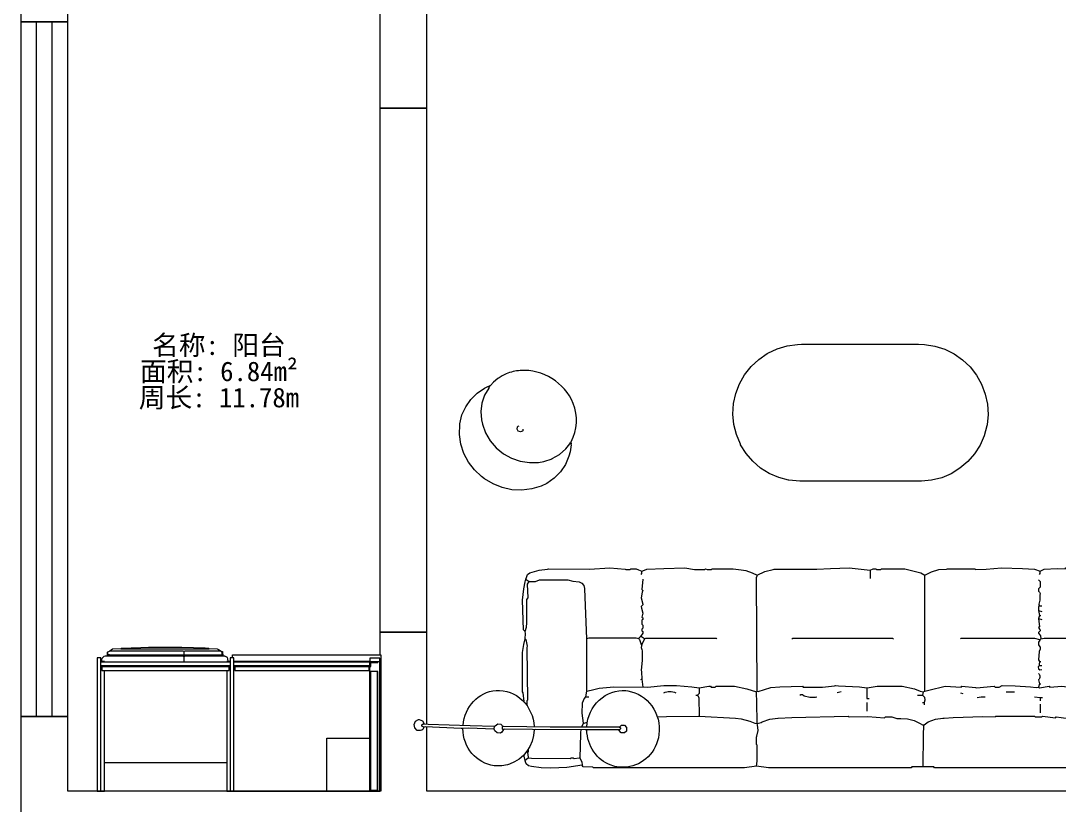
# Model space of a CAD drawing. Header units: millimetres. Extents: x 51796 to 66206, y 23248 to 37834.
# Drawn here: x 51796 to 57089, y 26416 to 30413 of the extents above; entities that cross this region are included whole.
import ezdxf

# ---------------------------------------------------------------- set-up
doc = ezdxf.new("R2010")
doc.units = ezdxf.units.MM
doc.header["$LTSCALE"] = 1000
doc.linetypes.add('ACAD_ISO07W100', pattern=[3, 0, -3])
for name, color, linetype, lineweight in [('BS-非承重墙', 255, 'CONTINUOUS', 13), ('DS-定制柜体', 4, 'CONTINUOUS', 13), ('DS-洁具', 4, 'CONTINUOUS', 13), ('DS-活动家具', 4, 'CONTINUOUS', 13), ('DS-电器', 4, 'CONTINUOUS', 13), ('DS-绿化陈设', 4, 'CONTINUOUS', 13), ('DS-门窗', 255, 'CONTINUOUS', 13), ('RC-灯具', 30, 'CONTINUOUS', 13), ('SH-文字标注', 2, 'CONTINUOUS', 13)]:
    doc.layers.add(name, color=color, linetype=linetype, lineweight=lineweight)
doc.styles.add('T_14_SimSun', font='', dxfattribs={"height": 125})
doc.styles.get('T_14_SimSun').set_extended_font_data('SimSun')

# ---------------------------------------------------------------- blocks, each defined once
blk = doc.blocks.new('ARCHITECTURE_e7ab3c63a644254d701791e1a74c7e4d_61b280cb1393421d8a378c5af0856aac')
at = {"layer": 'DS-门窗', "color": 8, "linetype": 'Continuous'}
for p, q in [((-5135, -573), (-5375, -573)), ((-5375, -573), (-5375, -3243)), ((-5135, -3243), (-5135, -573)), ((-5375, -3243), (-5135, -3243))]:
    blk.add_line(p, q, dxfattribs=at)
blk = doc.blocks.new('CUMSTOM_104f868e18eb1b204f2017aa64f1c887_cccb1e202ff24b6c9459bf3e0cc8807a')
at = {"layer": 'DS-门窗', "color": 60, "linetype": 'Continuous'}
for p, q in [((-6965, -132.49975), (-7205, -132.49975)), ((-7205, -132.49975), (-7205, -3672.50025)), ((-7125, -3672.50025), (-7125, -132.49975)), ((-7045, -3672.50025), (-7045, -132.49975)), ((-6965, -3672.50025), (-6965, -132.49975)), ((-7205, -3672.50025), (-6965, -3672.50025))]:
    blk.add_line(p, q, dxfattribs=at)
blk = doc.blocks.new('LEGEND_e66be6476f93337403fb6ae0cc652469_c81f13ead51c4e118ed7c182bcbe3d56')
at = {"color": 7, "linetype": 'ACAD_ISO07W100', "ltscale": 24}
blk.add_wipeout([(21.5, 394.9), (24.1, 405.3), (25.4, 415.7), (26.7, 426.1), (28, 436.5), (30.6, 446.8), (31.9, 457.2), (35.8, 467.6), (38.4, 478), (44.9, 493.6), (53.9, 514.3), (63, 535.1), (69.5, 545.5), (76, 555.9), (81.2, 566.3), (87.7, 574.1), (92.9, 581.8), (102, 592.2), (111.1, 602.6), (138.3, 631.2), (146.1, 637.7), (153.9, 644.1), (161.7, 649.3), (169.5, 655.8), (185, 664.9), (229.2, 688.3), (239.6, 692.2), (249.9, 696.1), (260.3, 700), (270.7, 702.6), (281.1, 705.2), (291.5, 707.8), (301.9, 710.3), (312.2, 711.6), (325.2, 712.9), (340.8, 714.2), (353.8, 715.5), (667.9, 716.8), (678.3, 715.5), (992.4, 715.5), (1002.8, 714.2), (1013.2, 714.2), (1023.6, 712.9), (1034, 711.6), (1044.4, 709), (1054.7, 706.5), (1065.1, 703.9), (1075.5, 701.3), (1091.1, 694.8), (1101.5, 692.2), (1119.7, 683.1), (1137.8, 675.3), (1148.2, 668.8), (1158.6, 662.3), (1169, 655.8), (1176.8, 650.6), (1187.1, 641.6), (1194.9, 635.1), (1202.7, 628.6), (1233.9, 598.7), (1240.4, 590.9), (1246.9, 583.1), (1252.1, 575.3), (1258.5, 567.6), (1265, 557.2), (1292.3, 505.3), (1296.2, 494.9), (1300.1, 484.5), (1304, 474.1), (1306.6, 463.7), (1309.2, 453.3), (1311.8, 442.9), (1314.4, 432.6), (1315.7, 414.4), (1317, 401.4), (1318.3, 375.5), (1319.6, 349.5), (1318.3, 339.1), (1317, 328.7), (1315.7, 318.3), (1314.4, 308), (1311.8, 297.6), (1309.2, 287.2), (1306.6, 276.8), (1304, 266.4), (1297.5, 250.8), (1294.9, 240.5), (1284.5, 219.7), (1276.7, 201.5), (1270.2, 191.1), (1263.7, 180.7), (1257.2, 170.4), (1250.8, 162.6), (1245.6, 154.8), (1239.1, 147), (1222.2, 128.8), (1205.3, 110.6), (1197.5, 104.2), (1189.7, 97.7), (1182, 91.2), (1171.6, 84.7), (1161.2, 78.2), (1153.4, 73), (1104.1, 47), (1093.7, 43.2), (1083.3, 39.3), (1072.9, 35.4), (1062.5, 32.8), (1052.2, 30.2), (1041.8, 27.6), (1031.4, 26.3), (1021, 25), (1010.6, 22.4), (989.8, 21.1), (974.3, 19.8), (670.5, 18.5), (660.1, 19.8), (340.8, 19.8), (330.4, 21.1), (320, 22.4), (309.7, 25), (299.3, 26.3), (288.9, 30.2), (278.5, 32.8), (268.1, 35.4), (255.1, 40.6), (244.8, 43.2), (231.8, 48.3), (211, 57.4), (200.6, 63.9), (192.8, 69.1), (182.4, 75.6), (174.7, 80.8), (166.9, 86), (159.1, 92.5), (151.3, 97.7), (143.5, 104.2), (112.3, 134), (105.9, 141.8), (99.4, 149.6), (92.9, 157.4), (86.4, 167.8), (79.9, 178.1), (74.7, 185.9), (65.6, 201.5), (50, 230.1), (46.1, 240.5), (42.3, 250.8), (39.7, 261.2), (35.8, 271.6), (33.2, 282), (30.6, 292.4), (29.3, 302.8), (26.7, 313.1), (25.4, 323.5), (24.1, 336.5), (22.8, 349.5), (22.8, 349.5)], dxfattribs=at).dxf.layer = 'DS-活动家具'
at = {"layer": 'DS-活动家具', "color": 134, "linetype": 'Continuous', "flags": 128}
blk.add_lwpolyline([(966.5, 18.4), (996.6, 20.9), (1048.9, 29.1), (1099.4, 45), (1146.9, 68.4), (1190.3, 98.6), (1228.7, 135.1), (1261.2, 176.9), (1287, 223.1), (1305.6, 272.7), (1316.5, 324.5), (1319.5, 377.3), (1314.5, 430), (1313.8, 434), (1300.3, 484.7), (1279.3, 532.8), (1251.3, 577.2), (1216.8, 616.7), (1176.8, 650.6), (1132, 678.1), (1083.6, 698.4), (1032.7, 711.1), (980.5, 716), (976.6, 716), (361.8, 716.9), (306.6, 711.2), (304.7, 710.8), (254.1, 697.7), (206, 677), (161.6, 649.2), (122, 615), (88.1, 575.2), (60.6, 530.7), (59, 527.5), (38.8, 478.6), (26.2, 427.2), (21.5, 374.5), (24.8, 321.7), (36, 270), (54.9, 220.6), (80.9, 174.5), (113.7, 133), (152.3, 96.8), (195.9, 66.9), (199.2, 65), (246.8, 42.4), (297.2, 27.3), (349.4, 20), (370.2, 19.3), (966.5, 18.4)], dxfattribs=at)
blk = doc.blocks.new('LEGEND_d42c7cbbfe6d7e52eb4246f06295651d_80ebf1eb92404da89ccdcba64fecb883')
at = {"color": 7, "linetype": 'ACAD_ISO07W100', "ltscale": 24}
blk.add_wipeout([(20.8, 323.5), (21.8, 331.5), (22.8, 339.5), (23.8, 347.5), (24.8, 355.5), (25.8, 363.5), (27.8, 371.5), (29.8, 379.5), (31.8, 387.5), (33.8, 395.5), (35.8, 403.5), (41.8, 417.5), (54.8, 445.5), (59.8, 453.5), (64.8, 461.5), (69.8, 471.5), (74.8, 477.5), (78.8, 483.5), (85.8, 491.5), (90.8, 497.5), (94.8, 503.5), (114.8, 523.5), (120.8, 528.5), (126.8, 533.5), (132.8, 538.5), (138.8, 542.5), (144.8, 546.5), (150.8, 551.5), (158.8, 556.5), (170.8, 563.5), (192.8, 575.5), (200.8, 578.5), (210.8, 583.5), (218.8, 585.5), (226.8, 588.5), (234.8, 590.5), (242.8, 592.5), (250.8, 594.5), (258.8, 596.5), (266.8, 598.5), (276.8, 599.5), (284.8, 601.5), (294.8, 601.5), (328.8, 602.5), (336.8, 601.5), (344.8, 600.5), (352.8, 599.5), (360.8, 597.5), (368.8, 596.5), (376.8, 594.5), (384.8, 592.5), (392.8, 590.5), (400.8, 588.5), (412.8, 583.5), (426.8, 577.5), (452.8, 565.5), (458.8, 560.5), (464.8, 556.5), (472.8, 549.5), (478.8, 544.5), (484.8, 539.5), (504.8, 520.5), (509.8, 514.5), (514.8, 508.5), (519.8, 500.5), (524.8, 494.5), (534.8, 476.5), (542.8, 462.5), (545.8, 454.5), (548.8, 446.5), (551.8, 438.5), (554.8, 430.5), (556.8, 422.5), (557.8, 414.5), (559.8, 406.5), (560.8, 398.5), (561.8, 390.5), (562.8, 382.5), (562.8, 374.5), (575.8, 348.5), (578.8, 340.5), (581.8, 332.5), (584.8, 324.5), (586.8, 316.5), (588.8, 308.5), (589.8, 300.5), (590.8, 292.5), (592.8, 284.5), (592.8, 256.5), (591.8, 248.5), (590.8, 240.5), (589.8, 232.5), (588.8, 224.5), (586.8, 216.5), (584.8, 208.5), (581.8, 200.5), (579.8, 192.5), (572.8, 176.5), (561.8, 152.5), (556.8, 144.5), (551.8, 136.5), (547.8, 130.5), (543.8, 124.5), (538.8, 118.5), (529.8, 108.5), (504.8, 82.5), (498.8, 78.5), (492.8, 73.5), (486.8, 69.5), (480.8, 65.5), (474.8, 60.5), (428.8, 36.5), (420.8, 33.5), (412.8, 31.5), (404.8, 28.5), (396.8, 26.5), (388.8, 24.5), (380.8, 23.5), (372.8, 21.5), (356.8, 20.5), (344.8, 19.5), (330.8, 18.5), (322.8, 19.5), (314.8, 20.5), (306.8, 21.5), (298.8, 22.5), (290.8, 24.5), (282.8, 26.5), (274.8, 28.5), (266.8, 30.5), (228.8, 48.5), (220.8, 53.5), (214.8, 57.5), (206.8, 62.5), (194.8, 74.5), (188.8, 78.5), (182.8, 84.5), (175.8, 90.5), (165.8, 94.5), (133.8, 109.5), (127.8, 113.5), (121.8, 117.5), (115.8, 121.5), (107.8, 128.5), (99.8, 135.5), (83.8, 150.5), (78.8, 156.5), (73.8, 162.5), (68.8, 168.5), (63.8, 174.5), (57.8, 184.5), (52.8, 192.5), (45.8, 204.5), (42.8, 212.5), (37.8, 222.5), (34.8, 230.5), (32.8, 238.5), (29.8, 246.5), (27.8, 254.5), (25.8, 262.5), (23.8, 270.5), (22.8, 280.5), (21.8, 290.5), (21.8, 290.5)], dxfattribs=at).dxf.layer = 'DS-绿化陈设'
at = {"layer": 'DS-绿化陈设', "color": 134, "linetype": 'Continuous'}
blk.add_line((176, 91), (178, 90), dxfattribs=at)
at = {"layer": 'DS-绿化陈设', "color": 134, "linetype": 'Continuous', "flags": 128}
for points in [[(167, 94), (164.1, 94.4), (154.1, 99.2), (152.9, 99.7), (133.2, 110.2), (115.2, 122.2), (83, 151.6), (56.6, 186.3), (37, 225.2), (24.9, 267), (21, 298), (23.2, 346.2), (33.3, 393.3), (51, 438.1), (75.9, 479.4), (107.3, 516), (144.3, 546.9), (159.9, 557.2), (201.9, 579.5), (247, 594.4), (294, 601.6), (341.5, 600.8), (388.2, 592.1), (432.8, 575.7), (436.8, 573.8), (473.4, 550), (505, 520), (530.7, 484.7), (549.4, 445.4), (560.7, 403.3), (563, 386), (562, 384), (563.7, 376.6), (563, 375), (558, 382)], [(558, 382), (557, 382), (555, 384), (528.2, 414.5), (496, 439.2), (459.6, 457.2), (420.4, 467.6), (399, 470), (354.1, 469.2), (310, 460.4), (268.2, 443.9), (229.9, 420.3), (196.4, 390.4), (168.8, 354.9), (147.8, 315.2), (134.3, 272.3), (130, 247), (130, 204), (130.6, 203), (138.3, 163.2), (153.7, 125.7), (170.8, 98.8), (171, 98), (176, 93), (176, 91), (168.1, 92.9), (167, 94)], [(592.4, 281), (589.6, 302.9), (585.7, 319.9), (583.7, 326.9), (573.8, 352.9), (564.2, 371.1), (563, 375)], [(303, 297), (303, 308), (310.1, 316.5), (321, 318.3), (330.5, 312.5), (332.6, 308.9), (333, 303)], [(167, 94), (171, 98)]]:
    blk.add_lwpolyline(points, dxfattribs=at)
at = {"layer": 'DS-绿化陈设', "color": 134, "linetype": 'Continuous'}
for centre, radius, start, end in [((564.1, 374.8), 9.4, 102.8043, 130.3258), ((311, 298.1), 8.12, 187.9309, 269.6972), ((356.8, 268.6), 235.9, 345.8831, 3.0155), ((331.6, 282.1), 263.8, 273.9946, 344.3759), ((338.9, 236), 217.2, 222.2114, 272.9279)]:
    blk.add_arc(centre, radius, start, end, dxfattribs=at)
blk = doc.blocks.new('LEGEND_00c73ca1e543cdb8bcc22da0e53d18ba_5e117cb989ac430899ba690c7c101d2d')
at = {"layer": 'DS-活动家具', "color": 134, "linetype": 'Continuous', "flags": 128}
for points in [[(119.1, 1034.8), (70, 1028.8), (54.6, 1025.6), (42.6, 1015.4), (37.1, 1000.6), (37, 997.8), (24.6, 940.3), (24.6, 800.7), (32.9, 763.8), (32.9, 698.1), (26.9, 653.1), (24.6, 648.8), (24.6, 447.6), (30.6, 406.7), (37, 377.8), (38.5, 351), (37, 340.8), (45, 318.8), (45.2, 295.6), (45.2, 176.6), (53.4, 168.4), (49.3, 98.6), (57.5, 86.2)], [(57.5, 86.2), (90.3, 86.2), (110.9, 78), (254.6, 78), (279.4, 84.4), (311.9, 88), (326.4, 93.5), (336.4, 105.4), (339.3, 120.7), (339, 123.4), (349, 377.8), (349, 644.7), (344.9, 673.4), (337.7, 682.3), (328.5, 706.3), (326.5, 757.4), (332.5, 808.3), (332.6, 808.9), (321.7, 834.8), (318.5, 862.1), (316.2, 985.5), (326.1, 1004.4), (328.5, 1022.5), (249, 1033.6), (168.8, 1036.8), (119.1, 1034.8)], [(2948.1, 1028.8), (2894.9, 1034.8), (2122.9, 1034.8), (2118.8, 1030.7), (2008, 1030.7), (2003.8, 1034.8), (1277, 1034.8), (1215.5, 1026.6), (1153.9, 1034.8), (386, 1034.8), (381.7, 1032.6), (332.6, 1030.7), (328.5, 1022.5)], [(1215.5, 1026.6), (1219.6, 1001.9), (1219.6, 919.8), (1215.5, 915.7), (1215.5, 878.7), (1218.1, 874.3), (1223.9, 845.9), (1221.7, 817.1), (1219.6, 808.9), (1217.6, 698.1), (1216.7, 656.6), (1215.5, 648.8), (1219.6, 644.7), (1215.5, 65.7), (1218.7, 57.1), (1219.6, 53.4)], [(2065.4, 1030.7), (2067.4, 866.5), (2068.7, 820.8), (2069.6, 817.1), (2090.9, 801.7), (2127.2, 788.1), (2165.5, 782.3), (2172.4, 782.1), (2217.2, 778.3), (2369.3, 774.1), (2430.9, 776.1), (2435, 772), (2632.1, 772), (2636.2, 776.1), (2669.1, 776.1), (2673.2, 772), (2738.9, 780.2), (2743, 776.1), (2767.8, 778.3), (2804.8, 783.6), (2842.1, 780.9), (2845.6, 780.2), (2886.3, 789.6), (2921.8, 800.5), (2928.1, 803.4), (2948.3, 808.9), (2957.4, 821.3), (2958.8, 825.5)], [(2958.8, 825.5), (2962.4, 862.1), (2968.7, 882.6), (2968.8, 882.8), (2964.7, 915.7), (2970.6, 938.6), (2968.6, 962.1), (2964.7, 973.2), (2968.8, 989.6), (2964.7, 993.7), (2964.7, 1018.4), (2951.9, 1027.6), (2948.1, 1028.8)], [(3215, 1028.8), (3170, 1034.8), (3026.1, 1032.5), (2985.4, 1028.8), (2970.5, 1023.5), (2964.7, 1018.4)], [(2968.8, 989.6), (2993.2, 987.9), (3211.4, 987.1), (3231.6, 981.4), (3252.2, 993.7), (3252, 1008.9), (3244.3, 1021.9), (3231, 1029.3), (3215.9, 1029.1), (3215, 1028.8)], [(316.2, 985.5), (312.5, 986.3), (287.4, 989.6), (283.3, 985.5), (271, 985.5), (266.9, 989.6), (69.5, 987.1), (53.4, 985.5), (37, 997.8)], [(37, 377.8), (41.1, 381.9), (46.9, 414.5), (45.2, 422.9), (49.3, 689.9), (45.2, 694), (49.3, 817.1), (45.2, 821.2), (45.2, 915.7), (49.3, 919.8), (53.4, 923.9), (53.4, 952.7), (49.3, 956.8), (52, 981.1), (53.4, 985.5)], [(2656.7, 49.3), (2660.8, 45.2), (2660.8, 32.9), (2664.3, 31.9), (2681.5, 22.5), (2747, 18.6), (2788.1, 20.5), (2792.2, 16.4), (2821, 20.5), (2825.1, 16.4), (2940.1, 24.6), (3137.2, 20.5), (3219, 38.5), (3231.2, 42.3), (3243.1, 54.8), (3248.2, 71.3), (3248, 78), (3259.2, 99.8), (3262.7, 124), (3262.6, 127.4), (3266.4, 184.7), (3268.6, 275.1), (3256.3, 381.9), (3262, 406.2), (3268.6, 451.7), (3268.6, 644.7), (3260.4, 694), (3260.4, 767.9), (3266.2, 800.5), (3268.6, 804.8), (3268.6, 936.2), (3262.7, 968.9), (3256.3, 987.6), (3252.2, 993.7)], [(2964.7, 915.7), (2956.5, 919.8), (2956.5, 969.1), (2964.7, 973.2)], [(3227.5, 90.3), (3228.3, 94), (3235.7, 106.8), (3231.6, 110.9), (3229.7, 124), (3235.5, 136), (3239.8, 139.6), (3235.7, 287.4), (3243.9, 295.6), (3243.9, 344.9), (3235.7, 353.1), (3235.7, 533.8), (3243.9, 542), (3243.9, 558.5), (3235.7, 566.7), (3235.7, 669.3), (3243.9, 677.5), (3243.9, 808.9), (3235.7, 817.1), (3235.7, 878.7), (3239.8, 882.8), (3239.8, 944.4), (3231.6, 952.7), (3231.6, 969.1), (3235.7, 973.2), (3231.6, 981.4)], [(332.6, 808.9), (352.8, 803.4), (402.6, 786.1), (467.8, 778.5), (587.6, 777.3), (595, 774.8), (920.2, 772.8), (923.9, 772), (1108.9, 782.5), (1137.2, 786.1), (1182.2, 797.8), (1207.6, 807.5), (1219.6, 808.9), (1239.7, 804), (1244.6, 801.5), (1284, 788), (1325.2, 782.2), (1326.4, 782.1), (1396, 778.3), (1683.6, 772), (1687.7, 776.1), (1782.2, 774.2), (1868.3, 780.2), (1872.5, 776.1), (1905.3, 776.1), (1929.9, 784.3), (1950.5, 784.3), (1985.4, 785.1), (2019.3, 793.7), (2049, 808.9), (2061.7, 815.9), (2069.6, 817.1)], [(3248, 78), (3227.5, 90.3), (3166.2, 80.5), (3161.8, 78), (3087.5, 75.4), (3013.4, 80.7), (2956.5, 90.3), (2947.5, 107.8), (2946.1, 127.4), (2946.1, 127.4), (2936, 377.8), (2940.1, 386), (2940.1, 636.5), (2936, 644.7), (2948.3, 677.5), (2953.8, 697.7), (2954, 784.6), (2948.3, 808.9)], [(923.9, 628.3), (923.9, 657), (915.7, 665.2), (921.9, 677.6), (923.9, 772)], [(1778, 702.2), (1778, 747.3)], [(2660.8, 710.4), (2660.8, 755.6)], [(2036.7, 665.2), (2061.3, 665.2), (2071, 676), (2073.6, 690.3), (2069.6, 702.2)], [(2061.3, 702.2), (2069.6, 702.2)], [(2069.6, 702.2), (2069.6, 714.5)], [(2660.8, 677.5), (2660.8, 694)], [(344.9, 673.4), (361.4, 673.4)], [(349, 644.7), (373.3, 639.3), (415, 630), (488.5, 622.3), (661.1, 624.1), (743.2, 615.9), (808.9, 615.9), (886.8, 622), (923.9, 628.3), (973.2, 620), (981.4, 620), (985.5, 624.1), (1006, 624.1), (1010.1, 620), (1104.6, 620), (1165.8, 633.6), (1215.5, 648.8)], [(907.5, 665.2), (915.7, 665.2)], [(1219.6, 644.7), (1223.7, 646.7), (1289.5, 626), (1334.4, 622.3), (1449.5, 620), (1453.6, 624.1), (1552.2, 624.1), (1613.6, 618.1), (1617.9, 615.9), (1634.4, 618.1), (1741, 622), (1778, 628.3), (1790, 626.8), (1831.4, 620), (1958.7, 620), (2019.9, 633.6), (2049.4, 643.9), (2065.4, 648.8), (2073.7, 644.7), (2093.8, 639.1), (2176.3, 620), (2258.4, 624.1), (2262.5, 620), (2332.2, 626), (2336.5, 628.3), (2426.8, 620), (2430.9, 624.1), (2451.4, 624.1), (2467.9, 615.9), (2533.7, 618.1), (2611.5, 622), (2640.1, 625.9), (2652.6, 624.1), (2656.7, 628.3), (2706, 620), (2710.1, 624.1), (2771.7, 620), (2887.1, 635), (2898.7, 637.9), (2928.3, 644.3), (2936, 644.7)], [(1437.2, 665.2), (1441.3, 661.1), (1449.5, 661.1), (1458.1, 667.9), (1487.1, 675.2), (1517, 674.6), (1523.4, 673.4)], [(1646.6, 648.8), (1626.1, 652.9)], [(1778, 628.3), (1778, 681.6), (1790.3, 681.6)], [(2065.4, 648.8), (2061.3, 665.2)], [(2073.7, 644.7), (2073.7, 53.4)], [(2254.3, 652.9), (2266.7, 657)], [(2488.4, 648.8), (2529.4, 648.8)], [(2632.1, 673.4), (2660.8, 677.5), (2673.2, 677.5)], [(2948.3, 677.5), (2940.1, 681.6)], [(632.4, 583.1), (624.1, 587.2)], [(644.7, 377.8), (632.4, 406.5), (628.3, 422.9), (631.1, 431.6), (633.6, 439), (634.2, 488.8), (628.3, 537.9), (630.5, 546.3), (632.4, 583.1), (636.5, 624.1)], [(2652.6, 587.2), (2656.7, 607.7), (2652.6, 624.1)], [(2656.7, 607.7), (2665, 607.7)], [(2652.6, 78), (2656.7, 82.1), (2660.8, 86.2), (2660.8, 102.7), (2660.8, 115), (2652.6, 123.2), (2652.6, 135.5), (2656.7, 139.6), (2661.7, 147.2), (2659, 155.8), (2658.8, 156), (2659.6, 181.6), (2654.7, 201.2), (2656.7, 209.4), (2652.6, 213.5), (2652.6, 234.1), (2656.7, 258.7), (2652.6, 275.1), (2656.7, 316.2), (2652.6, 320.3), (2656.7, 328.5), (2660.8, 332.6), (2660.8, 336.7), (2652.6, 344.9), (2652.6, 349), (2662.4, 362.5), (2665, 377.8), (2660.8, 381.9), (2659.9, 385.4), (2652.4, 395.4), (2652.3, 407.9), (2659.7, 418.1), (2660.8, 418.8), (2660.8, 431.2), (2655.5, 443.1), (2652.6, 484.5), (2656.7, 492.8), (2655.8, 509.4), (2656.7, 513.3), (2650.7, 520.7), (2652, 530.2), (2659.8, 535.7), (2669.1, 533.8)], [(2656.7, 513.3), (2669.1, 513.3)], [(2656.7, 492.8), (2665, 492.8)], [(636.5, 73.9), (632.4, 127.3), (636.5, 131.4), (634.1, 139.9), (628.3, 168.4), (636.5, 201.2), (636.5, 205.3), (628.3, 213.5), (630.7, 222), (636.5, 246.4), (632.4, 266.9), (636.5, 271), (636.5, 279.2), (632.4, 283.3), (632.4, 303.9), (636.5, 308), (636.5, 324.4), (632.4, 328.5), (632.4, 336.7), (636.5, 340.8), (636.5, 349), (624.1, 365.5), (615.9, 373.7), (615.9, 377.8), (603.6, 373.7), (361.4, 373.7), (349, 377.8)], [(615.9, 377.8), (620, 381.9), (628.3, 406.5), (632.4, 406.5)], [(644.7, 377.8), (648.4, 377), (652.9, 373.7), (1010.1, 373.7), (1014.2, 377.8)], [(1396.1, 377.8), (1400.2, 373.7), (1909.4, 373.7), (1913.5, 377.8)], [(2254.3, 377.8), (2258.4, 373.7), (2632.1, 373.7), (2657.1, 381.4), (2660.8, 381.9), (2665, 377.8), (2681.4, 373.7), (2919.5, 373.7), (2936, 377.8)], [(37, 340.8), (28.7, 332.6), (24.6, 180.7), (30.6, 123.3), (36.9, 86.8), (41.1, 73.9), (44.3, 65.3), (49.3, 49.3), (62, 41.9), (108.4, 28.4), (151.7, 23), (156, 20.5), (365.5, 22.5), (468.1, 16.4), (546, 22.4), (550.2, 24.6), (570.8, 24.6), (574.9, 20.5), (603.6, 20.5), (615.5, 25.9), (632.4, 32.9)], [(2652.6, 275.1), (2669.1, 279.2)], [(2652.6, 234.1), (2669.1, 238.2)], [(2656.7, 258.7), (2665, 258.7)], [(2656.7, 209.4), (2669.1, 209.4)], [(628.3, 49.3), (632.4, 45.2), (632.4, 32.9), (636.1, 32), (657.1, 22.5), (743.1, 18.6), (850, 16.4), (899.3, 24.6), (952.7, 24.6), (956.8, 20.5), (965, 24.6), (985.5, 24.6), (989.6, 20.5), (1096.4, 20.5), (1137.2, 26.5), (1161.8, 30.4), (1194.5, 42.3), (1219.6, 53.4), (1258.9, 34.9), (1300.9, 23.9), (1305.4, 23.2)], [(1305.4, 23.2), (1523.5, 22.5), (1593.1, 18.6), (1687.7, 16.4), (1794.4, 28.7), (1810.1, 21.1), (1810.9, 20.5), (1823.2, 20.5), (1827.3, 24.6), (1847.8, 24.6), (1851.9, 20.5), (1971, 20.5), (2052.7, 42.3), (2073.7, 53.4), (2107.9, 35.6), (2145.1, 25.2), (2183.6, 22.8), (2184.4, 22.8)], [(1794.4, 28.7), (1794.4, 69.8)], [(2184.4, 22.8), (2188.6, 20.5), (2328.2, 20.5), (2332.3, 24.6), (2385.8, 22.5), (2463.8, 16.4), (2570.6, 18.6), (2632, 22.4), (2660.8, 32.9)]]:
    blk.add_lwpolyline(points, dxfattribs=at)
at = {"layer": 'DS-活动家具', "color": 134, "linetype": 'Continuous'}
for centre, radius, start, end in [((774, 725.3), 78.7, 246.9721, 293.0279), ((2372.6, 791), 117.9, 254.2109, 274.3679), ((2637.5, 570.8), 22.3, 312.6101, 47.3899), ((621.9, 392.5), 27.2, 274.8022, 327.1253), ((69.3, 53.3), 34.9, 109.7889, 143.9509)]:
    blk.add_arc(centre, radius, start, end, dxfattribs=at)
blk = doc.blocks.new('LEGEND_320f6f6de59ac941ae786462ed479069_d06be8f7f48149cf9f391bf4d0043d83b3e9f0bf-2e50-4e34-8676-82021cf1ed18')
at = {"layer": 'DS-电器', "color": 134, "linetype": 'Continuous'}
for p, q in [((706.9, 601), (28.1, 601)), ((21.2, 91), (21.5, 77)), ((21.5, 77), (24, 70)), ((24, 70), (35.8, 64.7)), ((35.8, 64.7), (36.9, 64.6)), ((36.9, 64.6), (38, 64)), ((38, 64), (261, 64)), ((261, 64), (265.1, 66.8)), ((265.1, 66.8), (266, 67)), ((266, 67), (266, 93)), ((268, 65), (266, 67)), ((268, 65), (270, 64)), ((270, 64), (703, 64)), ((703, 64), (708.9, 65.4)), ((708.9, 65.4), (719.5, 72.9)), ((719.5, 72.9), (723, 80)), ((723, 80), (722.7, 91))]:
    blk.add_line(p, q, dxfattribs=at)
at = {"layer": 'DS-电器', "color": 134, "linetype": 'Continuous', "flags": 128}
for points in [[(51, 41), (50, 64)], [(268, 57), (267, 55), (264, 55), (263, 56), (62, 56), (54, 54), (54, 43), (57.9, 40.8), (59, 40), (76, 38), (261, 38.5), (266, 40), (266.9, 39.8), (270, 38.5), (665, 38), (678.2, 39.7), (681, 39)], [(59, 39), (70.2, 33.2), (73, 32), (80, 27.5), (125, 26), (126, 27), (615, 27), (616, 26), (661, 27.5), (669, 33), (677.1, 36.7), (681, 39), (689, 43), (692, 45), (692, 55), (691, 56), (688, 54)], [(266, 40), (266, 55)], [(688, 54), (679.1, 55.4), (270, 56.5), (268, 57), (268, 65)], [(689, 43), (689, 53), (688, 54)], [(59, 40), (59, 39), (52.6, 39.1), (51, 41)], [(125, 26), (127.1, 24.9), (148, 23.5), (278, 19.5), (279, 19), (463, 19.5), (505, 20.5), (614, 24.5), (616, 26)]]:
    blk.add_lwpolyline(points, dxfattribs=at)
at = {"layer": 'DS-电器', "color": 134, "linetype": 'Continuous'}
for centre, major_axis, start_param, end_param in [((682, 60), (0, 9.81), 4.29244, 5.132338), ((85.3, 29.6), (0, 12.5), 0.835403, 1.378894), ((663.1, 32.4), (0, 5.92), 4.815212, 5.959048)]:
    blk.add_ellipse(centre, major_axis=major_axis, ratio=1, start_param=start_param, end_param=end_param, dxfattribs=at)
blk = doc.blocks.new('LEGEND_dc61c705bc9f5db924378e26a225b329_f4ce7d0711064107a1a5b76f9e253cda')
at = {"color": 7, "linetype": 'ACAD_ISO07W100', "ltscale": 24}
blk.add_wipeout([(20.8, 143.5), (24.8, 151.5), (30.8, 157.5), (38.8, 159.5), (46.8, 158.5), (52.8, 154.5), (57.8, 148.5), (65.8, 146.5), (73.8, 146.5), (99.8, 147.5), (127.8, 148.5), (153.8, 149.5), (179.8, 150.5), (195.8, 151.5), (200.8, 157.5), (201.8, 165.5), (202.8, 173.5), (204.8, 181.5), (206.8, 189.5), (209.8, 197.5), (219.8, 219.5), (223.8, 225.5), (228.8, 231.5), (232.8, 237.5), (239.8, 245.5), (245.8, 249.5), (251.8, 254.5), (257.8, 259.5), (281.8, 272.5), (289.8, 274.5), (297.8, 277.5), (305.8, 279.5), (313.8, 281.5), (343.8, 281.5), (351.8, 279.5), (359.8, 278.5), (367.8, 276.5), (375.8, 274.5), (399.8, 263.5), (405.8, 259.5), (413.8, 252.5), (421.8, 245.5), (429.8, 238.5), (434.8, 232.5), (439.8, 226.5), (444.8, 218.5), (450.8, 208.5), (453.8, 200.5), (456.8, 192.5), (458.8, 184.5), (460.8, 176.5), (461.8, 162.5), (466.8, 156.5), (474.8, 155.5), (558.8, 155.5), (650.8, 156.5), (656.8, 161.5), (657.8, 169.5), (658.8, 177.5), (660.8, 185.5), (662.8, 193.5), (666.8, 203.5), (672.8, 217.5), (677.8, 225.5), (681.8, 231.5), (688.8, 239.5), (695.8, 247.5), (700.8, 253.5), (706.8, 257.5), (712.8, 262.5), (720.8, 267.5), (734.8, 275.5), (742.8, 278.5), (750.8, 280.5), (758.8, 282.5), (766.8, 284.5), (778.8, 285.5), (806.8, 286.5), (814.8, 284.5), (822.8, 282.5), (830.8, 280.5), (844.8, 274.5), (858.8, 268.5), (864.8, 264.5), (870.8, 259.5), (876.8, 255.5), (890.8, 241.5), (895.8, 235.5), (899.8, 229.5), (903.8, 223.5), (912.8, 207.5), (915.8, 199.5), (917.8, 191.5), (920.8, 183.5), (921.8, 175.5), (922.8, 165.5), (923.8, 141.5), (921.8, 133.5), (920.8, 125.5), (918.8, 117.5), (913.8, 105.5), (904.8, 85.5), (900.8, 79.5), (893.8, 71.5), (889.8, 65.5), (880.8, 55.5), (874.8, 50.5), (868.8, 46.5), (862.8, 41.5), (840.8, 30.5), (832.8, 27.5), (824.8, 25.5), (816.8, 23.5), (808.8, 21.5), (794.8, 20.5), (784.8, 19.5), (776.8, 20.5), (768.8, 22.5), (760.8, 23.5), (752.8, 25.5), (740.8, 30.5), (720.8, 39.5), (714.8, 44.5), (708.8, 48.5), (700.8, 55.5), (692.8, 62.5), (687.8, 68.5), (683.8, 74.5), (678.8, 80.5), (665.8, 106.5), (662.8, 114.5), (660.8, 122.5), (658.8, 130.5), (657.8, 140.5), (650.8, 146.5), (468.8, 145.5), (462.8, 138.5), (461.8, 130.5), (459.8, 122.5), (457.8, 114.5), (455.8, 106.5), (442.8, 80.5), (437.8, 74.5), (433.8, 68.5), (420.8, 54.5), (414.8, 49.5), (408.8, 44.5), (396.8, 37.5), (378.8, 27.5), (370.8, 25.5), (362.8, 23.5), (354.8, 21.5), (344.8, 20.5), (320.8, 19.5), (312.8, 21.5), (304.8, 22.5), (296.8, 24.5), (288.8, 26.5), (264.8, 37.5), (258.8, 41.5), (252.8, 46.5), (246.8, 51.5), (240.8, 56.5), (235.8, 62.5), (230.8, 68.5), (225.8, 74.5), (208.8, 106.5), (206.8, 114.5), (204.8, 122.5), (203.8, 130.5), (199.8, 138.5), (191.8, 140.5), (181.8, 140.5), (151.8, 139.5), (119.8, 138.5), (89.8, 137.5), (61.8, 136.5), (50.8, 124.5), (42.8, 120.5), (34.8, 120.5), (28.8, 124.5), (23.8, 130.5), (20.8, 138.5), (20.8, 138.5)], dxfattribs=at).dxf.layer = 'RC-灯具'
at = {"layer": 'RC-灯具', "color": 134, "linetype": 'Continuous'}
blk.add_line((801, 20), (807.9, 21.4), dxfattribs=at)
at = {"layer": 'RC-灯具', "color": 134, "linetype": 'Continuous', "flags": 128}
for points in [[(45, 159), (34, 159), (32.9, 158.2), (23.6, 150), (20.9, 137.8), (26.1, 126.4), (37, 120.3), (40, 120), (51.6, 124.7), (58.2, 135.1), (58, 136)], [(316, 154), (222, 151), (201, 152), (195, 151.5), (62, 146), (57, 147), (49, 144), (49, 139), (54, 136), (73, 136.5), (228, 141.5), (317, 144), (318, 144), (320, 142), (329.4, 135.6), (340.7, 136.8), (347, 142), (348, 145)], [(779, 147), (779, 146), (785, 140), (795.8, 140.7), (803.3, 148.4), (803.7, 159.2), (803, 161), (796, 167), (784, 167), (776.4, 158.2), (776, 157), (771, 156), (661, 156), (657, 157), (651, 156.5), (467, 155), (463, 156), (457, 155.5), (354, 154), (350, 155), (344.1, 165), (339, 168), (327.1, 167.4), (318.1, 159.5), (316, 154), (317, 144)], [(350, 155), (348, 155), (347, 154), (347, 145.1), (347, 145), (350, 144), (522, 145.5), (776, 146.5), (781.1, 149.1), (781, 153), (777, 157), (776, 157)]]:
    blk.add_lwpolyline(points, dxfattribs=at)
at = {"layer": 'RC-灯具', "color": 134, "linetype": 'Continuous'}
for centre, radius, start, end in [((330.8, 152), 129.8, 96.5491, 180.0187), ((329.8, 128.6), 153, 74.0098, 95.1579), ((333.2, 151.7), 129.9, 1.8865, 72.6608), ((789.9, 154.2), 132.9, 109.2385, 178.7901), ((790.7, 139.1), 147.5, 84.8234, 107.5963), ((790.8, 153.4), 133.2, 8.4289, 84.2978), ((41.5, 143.5), 15.9, 12.8361, 77.1639), ((330.7, 151.8), 132.5, 266.6548, 357.0398), ((791.9, 154.9), 135.2, 183.7688, 273.8594), ((789, 154.9), 134.8, 278.097, 7.694), ((332.2, 149.7), 130.5, 183.8352, 265.9356)]:
    blk.add_arc(centre, radius, start, end, dxfattribs=at)
blk = doc.blocks.new('LEGEND_4616d1b7a1a0997a3fadc67e4152774b_47d566ca04d14e0bba1b6c7616f51f800e932e94-d804-46f3-9bcf-c77d894a8911')
at = {"color": 7, "linetype": 'ACAD_ISO07W100', "ltscale": 24}
blk.add_wipeout([(195.9, 654.3), (206.3, 659.5), (1490.7, 659.5), (1495.9, 649.1), (1495.9, 116.1), (1486.8, 109.6), (202.4, 109.6), (195.9, 118.7), (195.9, 118.7)], dxfattribs=at).dxf.layer = 'DS-洁具'
at = {"layer": 'DS-洁具', "color": 134, "linetype": 'Continuous'}
for p, q in [((195.9, 109.5), (195.9, 659.5)), ((195.9, 659.5), (1495.9, 659.5)), ((1495.9, 109.5), (195.9, 109.5)), ((1495.9, 120.9), (1495.9, 109.5))]:
    blk.add_line(p, q, dxfattribs=at)
blk = doc.blocks.new('CUMSTOM_d059c4fe228eb108e26f63e60a5c6a2a_6c3af543a0bb48e5a0b7511c4ec93aec')
at = {"layer": 'DS-定制柜体', "color": 255, "linetype": 'Continuous'}
for p, q in [((-5425, -3665), (-5425, -3665)), ((-5425, -3683), (-5425, -3683)), ((-5375, -3665), (-5375, -3665)), ((-5375, -3683), (-5375, -3683)), ((-5425, -3708.4), (-5425, -3708.4)), ((-5425, -3733), (-5425, -3733))]:
    blk.add_line(p, q, dxfattribs=at)
blk = doc.blocks.new('CUMSTOM_0eeca967602cde8ee79ff6bf5ff3506a_4b5b3673f7bb478d96a3d92081222314')
at = {"layer": 'DS-定制柜体', "color": 255, "linetype": 'Continuous'}
for p, q in [((-6118.99, -3703), (-6119, -3703)), ((-6118.99, -3704), (-6119, -3704)), ((-5425, -3703), (-5425.01, -3703)), ((-5425, -3704), (-5425.01, -3704)), ((-5425.01, -3823), (-5425, -3823))]:
    blk.add_line(p, q, dxfattribs=at)
blk = doc.blocks.new('CUMSTOM_b6a88fd9d03b1a109fd1d9bbd415c47d_dd78fed54ba24769a53cc1639190f2cd')
at = {"layer": 'DS-定制柜体', "color": 255, "linetype": 'Continuous'}
for p, q in [((-5425, -3393), (-6119, -3393)), ((-6119, -3394), (-6119, -3394)), ((-5425, -4053), (-5425, -3393)), ((-5425, -3783), (-5425, -3393)), ((-5425, -3394), (-5425, -3394)), ((-5645, -4053), (-5645, -3783)), ((-5645, -3783), (-5425, -3783)), ((-5443, -3783), (-5443, -3783)), ((-6119, -4053), (-5425, -4053)), ((-6119, -4053), (-5645, -4053))]:
    blk.add_line(p, q, dxfattribs=at)
blk = doc.blocks.new('CUMSTOM_958a7c4bf6bcd85b58a60a0cf910c12e_c014a54f9da941c8ab13cc16c7d5c2ae')
at = {"layer": 'DS-定制柜体', "color": 255, "linetype": 'Continuous'}
for p, q in [((-6779, -3393), (-6797, -3393)), ((-6779, -3395), (-6779, -3393)), ((-6779, -3413), (-6779, -3413)), ((-6779, -3416.6), (-6779, -3416.6)), ((-6779, -3417.6), (-6779, -3417.6)), ((-6779, -3437.4), (-6779, -3437.4)), ((-6779, -4053), (-6779, -3438.4)), ((-6155, -3393), (-6155, -3395)), ((-6137, -3393), (-6155, -3393)), ((-6155, -3413), (-6155, -3413)), ((-6155, -3416.6), (-6155, -3416.6)), ((-6155, -3417.6), (-6155, -3417.6)), ((-6155, -3437.4), (-6155, -3437.4)), ((-6155, -3438.4), (-6155, -4053)), ((-6797, -4053), (-6779, -4053)), ((-6155, -4053), (-6137, -4053))]:
    blk.add_line(p, q, dxfattribs=at)
blk = doc.blocks.new('CUMSTOM_485d76f357601078386c030643e45374_f492ba8222364cb0b57ccdef75af3f9f')
at = {"layer": 'DS-定制柜体', "color": 255, "linetype": 'Continuous'}
for p, q in [((-6137, -3395), (-6797, -3395)), ((-6797, -3413), (-6137, -3413)), ((-6792, -3413), (-6792, -3416.6)), ((-6792, -3416.6), (-6792, -3417.6)), ((-6792, -3416.6), (-6142, -3416.6)), ((-6792, -3417.6), (-6792, -3437.4)), ((-6792, -3417.6), (-6142, -3417.6)), ((-6792, -3437.4), (-6792, -3438.4)), ((-6792, -3437.4), (-6142, -3437.4)), ((-6792, -3438.4), (-6142, -3438.4)), ((-6142, -3416.6), (-6142, -3413)), ((-6142, -3417.6), (-6142, -3416.6)), ((-6142, -3437.4), (-6142, -3417.6)), ((-6142, -3438.4), (-6142, -3437.4))]:
    blk.add_line(p, q, dxfattribs=at)
blk = doc.blocks.new('CUMSTOM_84b79edcb5c7ebccc73314bcdcf046b6_b472062d9cd849e990f63f78705a1072')
at = {"layer": 'DS-定制柜体', "color": 255, "linetype": 'Continuous'}
for p, q in [((-5425, -3395), (-6119, -3395)), ((-6119, -3413), (-5425, -3413)), ((-6114, -3413), (-6114, -3416.6)), ((-6114, -3416.6), (-6114, -3417.6)), ((-6114, -3416.6), (-5430, -3416.6)), ((-6114, -3417.6), (-6114, -3437.4)), ((-6114, -3417.6), (-5430, -3417.6)), ((-6114, -3437.4), (-6114, -3438.4)), ((-6114, -3437.4), (-5430, -3437.4)), ((-6114, -3438.4), (-5430, -3438.4)), ((-5430, -3416.6), (-5430, -3413)), ((-5430, -3417.6), (-5430, -3416.6)), ((-5430, -3437.4), (-5430, -3417.6)), ((-5430, -3438.4), (-5430, -3437.4)), ((-5425, -3413), (-5425, -3395))]:
    blk.add_line(p, q, dxfattribs=at)
blk = doc.blocks.new('CUMSTOM_33ea335ac4ded6d542a38fc7ac72a469_4a38305bbe074e5c90073b81dd69229e')
at = {"layer": 'DS-定制柜体', "color": 134, "linetype": 'Continuous'}
for p, q in [((-6137, -3373), (-6137, -4053)), ((-6119, -3373), (-6137, -3373)), ((-6119, -4053), (-6119, -3373)), ((-6137, -4053), (-6119, -4053))]:
    blk.add_line(p, q, dxfattribs=at)
blk = doc.blocks.new('CUMSTOM_0090ce3d8255e88402d19a099e9b6a8a_0bfc9e724f8d4ca8861f8c0d23584819')
at = {"layer": 'DS-定制柜体', "color": 134, "linetype": 'Continuous'}
for p, q in [((-6815, -3373), (-6815, -4053)), ((-6797, -3373), (-6815, -3373)), ((-6797, -4053), (-6797, -3373)), ((-6815, -4053), (-6797, -4053))]:
    blk.add_line(p, q, dxfattribs=at)
blk = doc.blocks.new('CUMSTOM_da27f1cb2bd22d46c88471d503c55030_72e31c1b90f9447a863797ae9d6d771c')
at = {"layer": 'DS-定制柜体', "color": 255, "linetype": 'Continuous'}
for p, q in [((-5375, -3375), (-5425, -3375)), ((-5425, -3375), (-5425, -3393)), ((-5375, -3393), (-5375, -3375)), ((-5425, -3393), (-5425, -3418.4)), ((-5425, -3393), (-5375, -3393)), ((-5425, -3418.4), (-5421.4, -3418.4)), ((-5421.4, -3418.4), (-5420.4, -3417.4)), ((-5420.4, -3417.4), (-5420.4, -3397.6)), ((-5420.4, -3397.6), (-5386, -3397.6)), ((-5386, -3397.6), (-5385, -3396.6)), ((-5385, -3396.6), (-5385, -3393)), ((-5375, -4053), (-5375, -3393)), ((-5421.4, -3443), (-5425, -3443)), ((-5425, -3443), (-5425, -4048)), ((-5420.4, -3443), (-5421.4, -3443)), ((-5421.4, -4048), (-5421.4, -3443)), ((-5386, -3443), (-5420.4, -3443)), ((-5420.4, -4048), (-5420.4, -3443)), ((-5385, -3443), (-5386, -3443)), ((-5386, -4048), (-5386, -3443)), ((-5385, -4048), (-5385, -3443)), ((-5425, -4048), (-5421.4, -4048)), ((-5425, -4053), (-5375, -4053)), ((-5421.4, -4048), (-5420.4, -4048)), ((-5420.4, -4048), (-5386, -4048)), ((-5386, -4048), (-5385, -4048))]:
    blk.add_line(p, q, dxfattribs=at)

msp = doc.modelspace()

# ---------------------------------------------------------------- linework, layer by layer
at = {"layer": 'BS-非承重墙', "color": 255, "linetype": 'Continuous'}
for p, q in [((51796, 31027.9), (51796, 30408.4)), ((52036, 30408.4), (52036, 30787.9)), ((53626, 30787.9), (53626, 29967.9)), ((53866, 29967.9), (53866, 30768.4)), ((51796, 30408.4), (52036, 30408.4)), ((51796, 30408.4), (51796, 26868.4)), ((52036, 26868.4), (52036, 30408.4)), ((53626, 29967.9), (53866, 29967.9)), ((53626, 27297.9), (53626, 26487.9)), ((53866, 27297.9), (53626, 27297.9)), ((53866, 26487.9), (53866, 27297.9)), ((51796, 26868.4), (51796, 26247.9)), ((52036, 26868.4), (51796, 26868.4)), ((52036, 26487.9), (52036, 26868.4)), ((53626, 26487.9), (52036, 26487.9)), ((57746, 26487.9), (53866, 26487.9))]:
    msp.add_line(p, q, dxfattribs=at)

# ---------------------------------------------------------------- block references
at = {"layer": 'DS-定制柜体', "color": 7}
msp.add_blockref('CUMSTOM_0090ce3d8255e88402d19a099e9b6a8a_0bfc9e724f8d4ca8861f8c0d23584819', (59001, 30540.9), dxfattribs=at)
at = {"layer": 'DS-活动家具', "color": 7, "rotation": 180.000008800047}
for name, p, xscale, yscale in [('LEGEND_e66be6476f93337403fb6ae0cc652469_c81f13ead51c4e118ed7c182bcbe3d56', (55404.5, 28784.7), -1.001522237948977, 1.001569132753499), ('LEGEND_00c73ca1e543cdb8bcc22da0e53d18ba_5e117cb989ac430899ba690c7c101d2d', (54329.5, 27641.9), -1.000512494460821, 0.9996522730804064)]:
    msp.add_blockref(name, p, dxfattribs=dict(at, xscale=xscale, yscale=yscale))
at = {"layer": 'DS-电器', "color": 7, "xscale": 0.9192750319201889, "yscale": 1.00608776656598, "rotation": 180.0000088000469}
msp.add_blockref('LEGEND_320f6f6de59ac941ae786462ed479069_d06be8f7f48149cf9f391bf4d0043d83b3e9f0bf-2e50-4e34-8676-82021cf1ed18', (52871.9, 27239.4), dxfattribs=at)
at = {"layer": 'DS-绿化陈设', "color": 7, "xscale": 1.04895105945472, "yscale": 1.045800755335274, "rotation": 109.0000060674201}
msp.add_blockref('LEGEND_d42c7cbbfe6d7e52eb4246f06295651d_80ebf1eb92404da89ccdcba64fecb883', (54750.4, 28122.5), dxfattribs=at)
at = {"layer": 'DS-门窗', "color": 7}
for name in ['CUMSTOM_104f868e18eb1b204f2017aa64f1c887_cccb1e202ff24b6c9459bf3e0cc8807a', 'ARCHITECTURE_e7ab3c63a644254d701791e1a74c7e4d_61b280cb1393421d8a378c5af0856aac']:
    msp.add_blockref(name, (59001, 30540.9), dxfattribs=at)

# ---------------------------------------------------------------- texts
at = {"layer": 'SH-文字标注', "color": 2, "insert": (52806, 28621.2), "char_height": 100, "attachment_point": 5, "line_spacing_factor": 0.8, "style": 'T_14_SimSun'}
msp.add_mtext('名称: 阳台^J面积: 6.84m²^J周长: 11.78m', dxfattribs=at)

# ---------------------------------------------------------------- next in the draw order: block references
at = {"layer": 'DS-洁具', "color": 7, "xscale": 0.5820849445455818, "yscale": 1.26249015300091, "rotation": 179.999991199953}
msp.add_blockref('LEGEND_4616d1b7a1a0997a3fadc67e4152774b_47d566ca04d14e0bba1b6c7616f51f800e932e94-d804-46f3-9bcf-c77d894a8911', (53745.7, 27320.5), dxfattribs=at)
at = {"layer": 'RC-灯具', "color": 7, "xscale": -1.384274670453944, "yscale": 1.466988484446848, "rotation": 180.000008800047}
msp.add_blockref('LEGEND_dc61c705bc9f5db924378e26a225b329_f4ce7d0711064107a1a5b76f9e253cda', (53771.6, 27029.9), dxfattribs=at)

# ---------------------------------------------------------------- next in the draw order: block references
at = {"layer": 'DS-定制柜体', "color": 7}
for name in ['CUMSTOM_33ea335ac4ded6d542a38fc7ac72a469_4a38305bbe074e5c90073b81dd69229e', 'CUMSTOM_da27f1cb2bd22d46c88471d503c55030_72e31c1b90f9447a863797ae9d6d771c', 'CUMSTOM_958a7c4bf6bcd85b58a60a0cf910c12e_c014a54f9da941c8ab13cc16c7d5c2ae', 'CUMSTOM_485d76f357601078386c030643e45374_f492ba8222364cb0b57ccdef75af3f9f', 'CUMSTOM_b6a88fd9d03b1a109fd1d9bbd415c47d_dd78fed54ba24769a53cc1639190f2cd', 'CUMSTOM_84b79edcb5c7ebccc73314bcdcf046b6_b472062d9cd849e990f63f78705a1072', 'CUMSTOM_0eeca967602cde8ee79ff6bf5ff3506a_4b5b3673f7bb478d96a3d92081222314', 'CUMSTOM_d059c4fe228eb108e26f63e60a5c6a2a_6c3af543a0bb48e5a0b7511c4ec93aec']:
    msp.add_blockref(name, (59001, 30540.9), dxfattribs=at)

doc.saveas('drawing.dxf')
